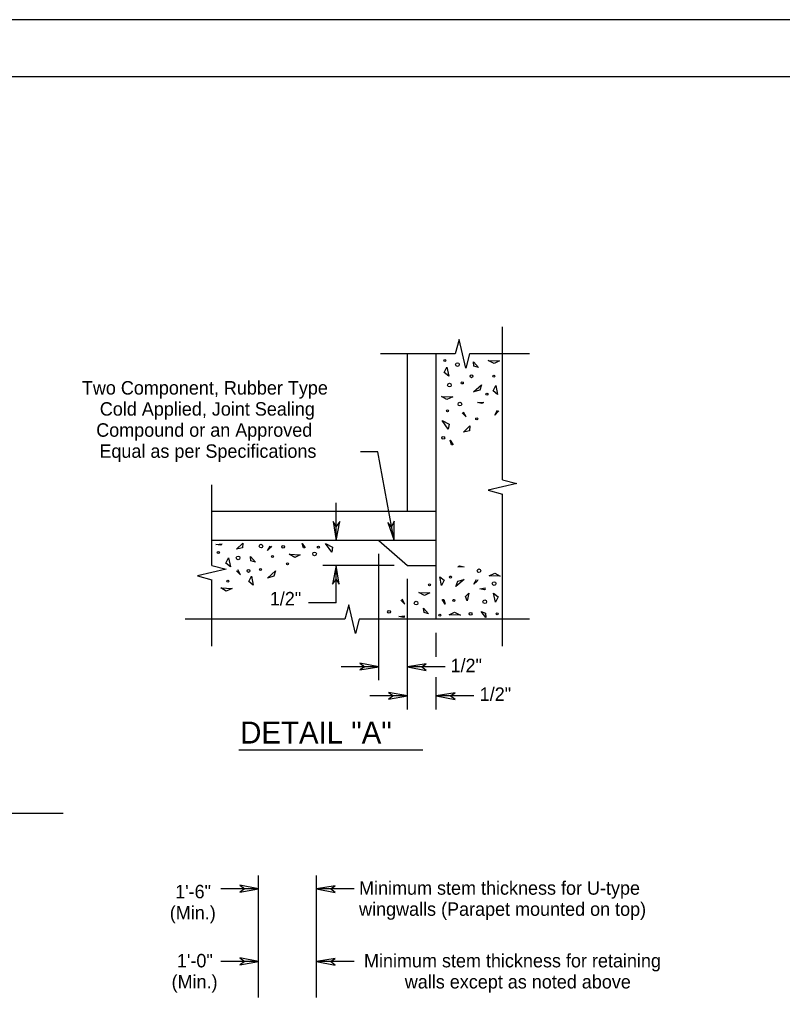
# Model space of a CAD drawing. Extents: x 499999.87 to 500002.82, y 499999.96 to 500001.79.
# Drawn here: x 500001.644 to 500002.202, y 500001.076 to 500001.792 of the extents above; entities that cross this region are included whole.
import ezdxf

# ---------------------------------------------------------------- set-up
doc = ezdxf.new("R2010")
doc.units = 0
doc.layers.add('1', color=7, linetype='Continuous')
doc.layers.add('2', color=7, linetype='Continuous')

msp = doc.modelspace()

# ---------------------------------------------------------------- linework, layer by layer
at = {"layer": '1'}
for p, q in [((499999.86647, 500001.79167), (500002.8248, 500001.79167)), ((500000.03314, 500001.75), (500002.78314, 500001.75))]:
    msp.add_line(p, q, dxfattribs=at)
for points in [[(500001.97343, 500001.54724), (500001.9708, 500001.53675), (500001.96588, 500001.55774), (500001.96293, 500001.54724)], [(500001.9977, 500001.45505), (500002.0082, 500001.45243), (500001.9872, 500001.44751), (500001.9977, 500001.44455)], [(500001.7851, 500001.39239), (500001.7956, 500001.38976), (500001.77461, 500001.38484), (500001.7851, 500001.38189)], [(500001.89272, 500001.35302), (500001.89009, 500001.34252), (500001.88517, 500001.36352), (500001.88222, 500001.35302)]]:
    msp.add_lwpolyline(points, dxfattribs=at)
for points in [[(500001.87598, 500001.41076), (500001.87861, 500001.42454), (500001.87598, 500001.42093), (500001.87369, 500001.42454)], [(500001.91831, 500001.41076), (500001.91831, 500001.42487), (500001.91634, 500001.4206), (500001.91371, 500001.42388)], [(500001.87598, 500001.39239), (500001.87336, 500001.37861), (500001.87598, 500001.38222), (500001.87828, 500001.37861)], [(500001.90715, 500001.31824), (500001.89337, 500001.32087), (500001.89698, 500001.31824), (500001.89337, 500001.31594)], [(500001.92815, 500001.31824), (500001.94193, 500001.31562), (500001.93832, 500001.31824), (500001.94193, 500001.32054)], [(500001.92815, 500001.29692), (500001.91437, 500001.29954), (500001.91798, 500001.29692), (500001.91437, 500001.29462)], [(500001.94915, 500001.29692), (500001.96293, 500001.29429), (500001.95932, 500001.29692), (500001.96293, 500001.29921)], [(500001.81923, 500001.15584), (500001.80545, 500001.15846), (500001.80906, 500001.15584), (500001.80545, 500001.15354)], [(500001.86155, 500001.15584), (500001.87533, 500001.15322), (500001.87172, 500001.15584), (500001.87533, 500001.15814)], [(500001.81923, 500001.10269), (500001.80545, 500001.10531), (500001.80906, 500001.10269), (500001.80545, 500001.10039)], [(500001.86155, 500001.10269), (500001.87533, 500001.10007), (500001.87172, 500001.10269), (500001.87533, 500001.10499)]]:
    msp.add_lwpolyline(points, close=True, dxfattribs=at)
at = {"layer": '2'}
for p, q in [((500001.9977, 500001.45505), (500001.9977, 500001.56693)), ((500001.96293, 500001.54724), (500001.90846, 500001.54724)), ((500001.92815, 500001.43176), (500001.92815, 500001.54724)), ((500001.94915, 500001.41076), (500001.94915, 500001.54724)), ((500002.01739, 500001.54724), (500001.97343, 500001.54724)), ((500001.97671, 500001.53806), (500001.97638, 500001.54134)), ((500001.97638, 500001.54134), (500001.97999, 500001.53707)), ((500001.99147, 500001.54003), (500001.9872, 500001.54232)), ((500001.9872, 500001.54232), (500001.99541, 500001.54199)), ((500001.99541, 500001.54199), (500001.99147, 500001.54003)), ((500001.95505, 500001.53346), (500001.95702, 500001.5374)), ((500001.95833, 500001.53084), (500001.95505, 500001.53346)), ((500001.95702, 500001.5374), (500001.95833, 500001.53084)), ((500001.97999, 500001.53707), (500001.97671, 500001.53806)), ((500001.97638, 500001.51936), (500001.98228, 500001.52461)), ((500001.98228, 500001.52461), (500001.98097, 500001.52067)), ((500001.98097, 500001.52067), (500001.97638, 500001.51936)), ((500001.99081, 500001.52001), (500001.99278, 500001.52395)), ((500001.99409, 500001.51739), (500001.99081, 500001.52001)), ((500001.99278, 500001.52395), (500001.99409, 500001.51739)), ((500001.95702, 500001.51378), (500001.95308, 500001.51608)), ((500001.95308, 500001.51608), (500001.96129, 500001.51575)), ((500001.96129, 500001.51575), (500001.95702, 500001.51378)), ((500001.97933, 500001.51148), (500001.98392, 500001.51181)), ((500001.98261, 500001.51083), (500001.97933, 500001.51148)), ((500001.9836, 500001.51115), (500001.98261, 500001.51083)), ((500001.96818, 500001.50394), (500001.96883, 500001.50328)), ((500001.96883, 500001.50328), (500001.97113, 500001.50098)), ((500001.97113, 500001.50098), (500001.96916, 500001.50459)), ((500001.99213, 500001.5023), (500001.99409, 500001.50591)), ((500001.99442, 500001.50492), (500001.99213, 500001.5023)), ((500001.99508, 500001.50558), (500001.99442, 500001.50492)), ((500001.95801, 500001.49213), (500001.95341, 500001.49836)), ((500001.95341, 500001.49836), (500001.95866, 500001.49573)), ((500001.95866, 500001.49573), (500001.95801, 500001.49213)), ((500001.96916, 500001.48983), (500001.97375, 500001.49442)), ((500001.97343, 500001.49081), (500001.96916, 500001.48983)), ((500001.97375, 500001.49442), (500001.97343, 500001.49081)), ((500001.9603, 500001.48064), (500001.95932, 500001.48392)), ((500001.95932, 500001.48392), (500001.96161, 500001.48064)), ((500001.96096, 500001.48064), (500001.9603, 500001.48064)), ((500001.7851, 500001.39239), (500001.7851, 500001.45144)), ((500001.9977, 500001.33333), (500001.9977, 500001.44455)), ((500001.94915, 500001.43176), (500001.7851, 500001.43176)), ((500001.87598, 500001.41076), (500001.87598, 500001.43832)), ((500001.94915, 500001.41076), (500001.7851, 500001.41076)), ((500001.94915, 500001.41076), (500001.90715, 500001.41076)), ((500001.90715, 500001.41076), (500001.92815, 500001.39239)), ((500001.94915, 500001.35302), (500001.94915, 500001.41076)), ((500001.94915, 500001.39239), (500001.94915, 500001.41076)), ((500001.78806, 500001.40781), (500001.79265, 500001.40814)), ((500001.79134, 500001.40715), (500001.78806, 500001.40781)), ((500001.79232, 500001.40748), (500001.79134, 500001.40715)), ((500001.80315, 500001.4042), (500001.80774, 500001.40879)), ((500001.80741, 500001.40518), (500001.80315, 500001.4042)), ((500001.80774, 500001.40879), (500001.80741, 500001.40518)), ((500001.82579, 500001.40322), (500001.82776, 500001.40682)), ((500001.82808, 500001.40584), (500001.82579, 500001.40322)), ((500001.82874, 500001.4065), (500001.82808, 500001.40584)), ((500001.85203, 500001.40518), (500001.85105, 500001.40846)), ((500001.85105, 500001.40846), (500001.85335, 500001.40518)), ((500001.85269, 500001.40518), (500001.85203, 500001.40518)), ((500001.8727, 500001.40223), (500001.86811, 500001.40846)), ((500001.86811, 500001.40846), (500001.87336, 500001.40584)), ((500001.87336, 500001.40584), (500001.8727, 500001.40223)), ((500001.79528, 500001.39403), (500001.79724, 500001.39797)), ((500001.79724, 500001.39797), (500001.79856, 500001.3914)), ((500001.81365, 500001.39567), (500001.81332, 500001.39895)), ((500001.81332, 500001.39895), (500001.81693, 500001.39469)), ((500001.81693, 500001.39469), (500001.81365, 500001.39567)), ((500001.8458, 500001.39829), (500001.84154, 500001.40059)), ((500001.84154, 500001.40059), (500001.84974, 500001.40026)), ((500001.84974, 500001.40026), (500001.8458, 500001.39829)), ((500001.90715, 500001.3084), (500001.90715, 500001.40092)), ((500001.79856, 500001.3914), (500001.79528, 500001.39403)), ((500001.80315, 500001.38845), (500001.80381, 500001.3878)), ((500001.8061, 500001.3855), (500001.80413, 500001.38911)), ((500001.82579, 500001.3832), (500001.83169, 500001.38845)), ((500001.83169, 500001.38845), (500001.83038, 500001.38451)), ((500001.91831, 500001.39239), (500001.86614, 500001.39239)), ((500001.87598, 500001.36516), (500001.87598, 500001.39239)), ((500001.92815, 500001.39239), (500001.94915, 500001.39239)), ((500001.96949, 500001.3914), (500001.9649, 500001.39108)), ((500001.96522, 500001.39173), (500001.96621, 500001.39206)), ((500001.96621, 500001.39206), (500001.96949, 500001.3914)), ((500001.7851, 500001.33333), (500001.7851, 500001.38189)), ((500001.80381, 500001.3878), (500001.8061, 500001.3855)), ((500001.81201, 500001.38058), (500001.81398, 500001.38451)), ((500001.81398, 500001.38451), (500001.81529, 500001.37795)), ((500001.83038, 500001.38451), (500001.82579, 500001.3832)), ((500001.92815, 500001.28707), (500001.92815, 500001.38255)), ((500001.95308, 500001.37762), (500001.95177, 500001.38419)), ((500001.95177, 500001.38419), (500001.95505, 500001.38156)), ((500001.95505, 500001.38156), (500001.95308, 500001.37762)), ((500001.96949, 500001.38222), (500001.96358, 500001.37697)), ((500001.9649, 500001.38091), (500001.96949, 500001.38222)), ((500001.97671, 500001.37861), (500001.97867, 500001.38222)), ((500001.97966, 500001.38189), (500001.979, 500001.38091)), ((500001.98786, 500001.38484), (500001.99213, 500001.38681)), ((500001.99606, 500001.38451), (500001.98786, 500001.38484)), ((500001.99213, 500001.38681), (500001.99606, 500001.38451)), ((500001.7956, 500001.37369), (500001.79167, 500001.37598)), ((500001.79167, 500001.37598), (500001.79987, 500001.37566)), ((500001.79987, 500001.37566), (500001.7956, 500001.37369)), ((500001.81529, 500001.37795), (500001.81201, 500001.38058)), ((500001.96358, 500001.37697), (500001.9649, 500001.38091)), ((500001.979, 500001.38091), (500001.97671, 500001.37861)), ((500001.98097, 500001.37533), (500001.98524, 500001.37598)), ((500001.98425, 500001.37467), (500001.98097, 500001.37533)), ((500001.98524, 500001.375), (500001.98425, 500001.37467)), ((500001.92323, 500001.36713), (500001.92388, 500001.36647)), ((500001.92618, 500001.36417), (500001.92421, 500001.36778)), ((500001.94062, 500001.37041), (500001.93635, 500001.3727)), ((500001.93635, 500001.3727), (500001.94455, 500001.37238)), ((500001.94455, 500001.37238), (500001.94062, 500001.37041)), ((500001.95571, 500001.36417), (500001.95341, 500001.36745)), ((500001.95407, 500001.36745), (500001.95472, 500001.36745)), ((500001.95472, 500001.36745), (500001.95571, 500001.36417)), ((500001.97047, 500001.36975), (500001.9731, 500001.37205)), ((500001.97178, 500001.36647), (500001.97047, 500001.36975)), ((500001.9731, 500001.37205), (500001.97178, 500001.36647)), ((500001.99245, 500001.36549), (500001.99114, 500001.37205)), ((500001.99114, 500001.37205), (500001.99442, 500001.36942)), ((500001.99442, 500001.36942), (500001.99245, 500001.36549)), ((500001.87598, 500001.36516), (500001.85564, 500001.36516)), ((500001.92388, 500001.36647), (500001.92618, 500001.36417)), ((500001.94029, 500001.35794), (500001.93996, 500001.36122)), ((500001.93996, 500001.36122), (500001.94357, 500001.35696)), ((500001.88222, 500001.35302), (500001.76542, 500001.35302)), ((500002.01739, 500001.35302), (500001.89272, 500001.35302)), ((500001.92192, 500001.35499), (500001.92618, 500001.35564)), ((500001.9252, 500001.35433), (500001.92192, 500001.35499)), ((500001.92618, 500001.35466), (500001.9252, 500001.35433)), ((500001.94357, 500001.35696), (500001.94029, 500001.35794)), ((500001.95866, 500001.3563), (500001.9626, 500001.35827)), ((500001.96686, 500001.35597), (500001.95866, 500001.3563)), ((500001.9626, 500001.35827), (500001.96686, 500001.35597)), ((500001.98556, 500001.35433), (500001.98196, 500001.3586)), ((500001.98196, 500001.3586), (500001.98524, 500001.35761)), ((500001.98524, 500001.35761), (500001.98556, 500001.35433)), ((500001.94915, 500001.32546), (500001.94915, 500001.34318)), ((500001.90715, 500001.31824), (500001.87959, 500001.31824)), ((500001.95571, 500001.31824), (500001.92815, 500001.31824)), ((500001.94915, 500001.28707), (500001.94915, 500001.3107)), ((500001.92815, 500001.29692), (500001.90059, 500001.29692)), ((500001.97671, 500001.29692), (500001.94915, 500001.29692)), ((500001.9393, 500001.25722), (500001.80479, 500001.25722)), ((500001.67618, 500001.21096), (500001.04396, 500001.21096)), ((500001.81923, 500001.07644), (500001.81923, 500001.16568)), ((500001.86155, 500001.07644), (500001.86155, 500001.16568)), ((500001.81923, 500001.15584), (500001.79167, 500001.15584)), ((500001.88911, 500001.15584), (500001.86155, 500001.15584)), ((500001.81923, 500001.10269), (500001.79167, 500001.10269)), ((500001.88911, 500001.10269), (500001.86155, 500001.10269))]:
    msp.add_line(p, q, dxfattribs=at)
msp.add_lwpolyline([(500001.91831, 500001.41076), (500001.9065, 500001.47539), (500001.8937, 500001.47539)], dxfattribs=at)
for centre, radius in [((500001.95546, 500001.54225), 0.000734), ((500001.96465, 500001.5393), 0.00135), ((500001.97494, 500001.53076), 0.00104), ((500001.99123, 500001.53077), 0.000734), ((500001.95879, 500001.52435), 0.00135), ((500001.96826, 500001.52585), 0.000734), ((500001.9863, 500001.51764), 0.000734), ((500001.96652, 500001.51044), 0.00135), ((500001.95743, 500001.5055), 0.000734), ((500001.97876, 500001.4996), 0.000734), ((500001.95436, 500001.48578), 0.00104), ((500001.821, 500001.40657), 0.00135), ((500001.83723, 500001.40606), 0.00104), ((500001.86294, 500001.40577), 0.000734), ((500001.78978, 500001.40183), 0.000734), ((500001.80422, 500001.39789), 0.00135), ((500001.82948, 500001.39888), 0.000734), ((500001.86022, 500001.40086), 0.00135), ((500001.81188, 500001.38837), 0.00104), ((500001.82062, 500001.38936), 0.000734), ((500001.84031, 500001.39363), 0.000734), ((500001.98046, 500001.38851), 0.00135), ((500001.79667, 500001.38083), 0.000734), ((500001.95969, 500001.38393), 0.000734), ((500001.94431, 500001.37821), 0.000734), ((500001.99147, 500001.37919), 0.00135), ((500001.96199, 500001.36687), 0.000734), ((500001.98463, 500001.36589), 0.00135), ((500001.93443, 500001.3649), 0.00135), ((500001.91466, 500001.35848), 0.00104), ((500001.95182, 500001.35604), 0.000734), ((500001.97434, 500001.35703), 0.00104), ((500001.99381, 500001.35703), 0.000734)]:
    msp.add_circle(centre, radius, dxfattribs=at)

# ---------------------------------------------------------------- texts
for s, height, p in [('Two Component, Rubber Type', 0.0098425, (500001.68996, 500001.51739)), ('Cold Applied, Joint Sealing', 0.0098425, (500001.70308, 500001.50197)), ('Compound or an Approved', 0.0098425, (500001.70046, 500001.48655)), ('Equal as per Specifications', 0.0098425, (500001.70276, 500001.47113)), ('1/2"', 0.009843, (500001.82743, 500001.36319)), ('1/2"', 0.009843, (500001.95965, 500001.3143)), ('1/2"', 0.009843, (500001.98097, 500001.29331)), ('DETAIL "A"', 0.016077, (500001.80577, 500001.26214)), ('Minimum stem thickness for U-type', 0.0098425, (500001.89272, 500001.15157)), ('1\'-6"', 0.009843, (500001.7582, 500001.14895)), ('wingwalls (Parapet mounted on top)', 0.0098425, (500001.89272, 500001.13615)), ('(Min.)', 0.009843, (500001.75427, 500001.13353)), ('1\'-0"', 0.009843, (500001.75951, 500001.09843)), ('Minimum stem thickness for retaining', 0.0098425, (500001.89633, 500001.09843)), ('(Min.)', 0.009843, (500001.75558, 500001.08301)), ('walls except as noted above', 0.0098425, (500001.92618, 500001.08301))]:
    msp.add_text(s, height=height, dxfattribs=at).set_placement(p)

doc.saveas('drawing.dxf')
